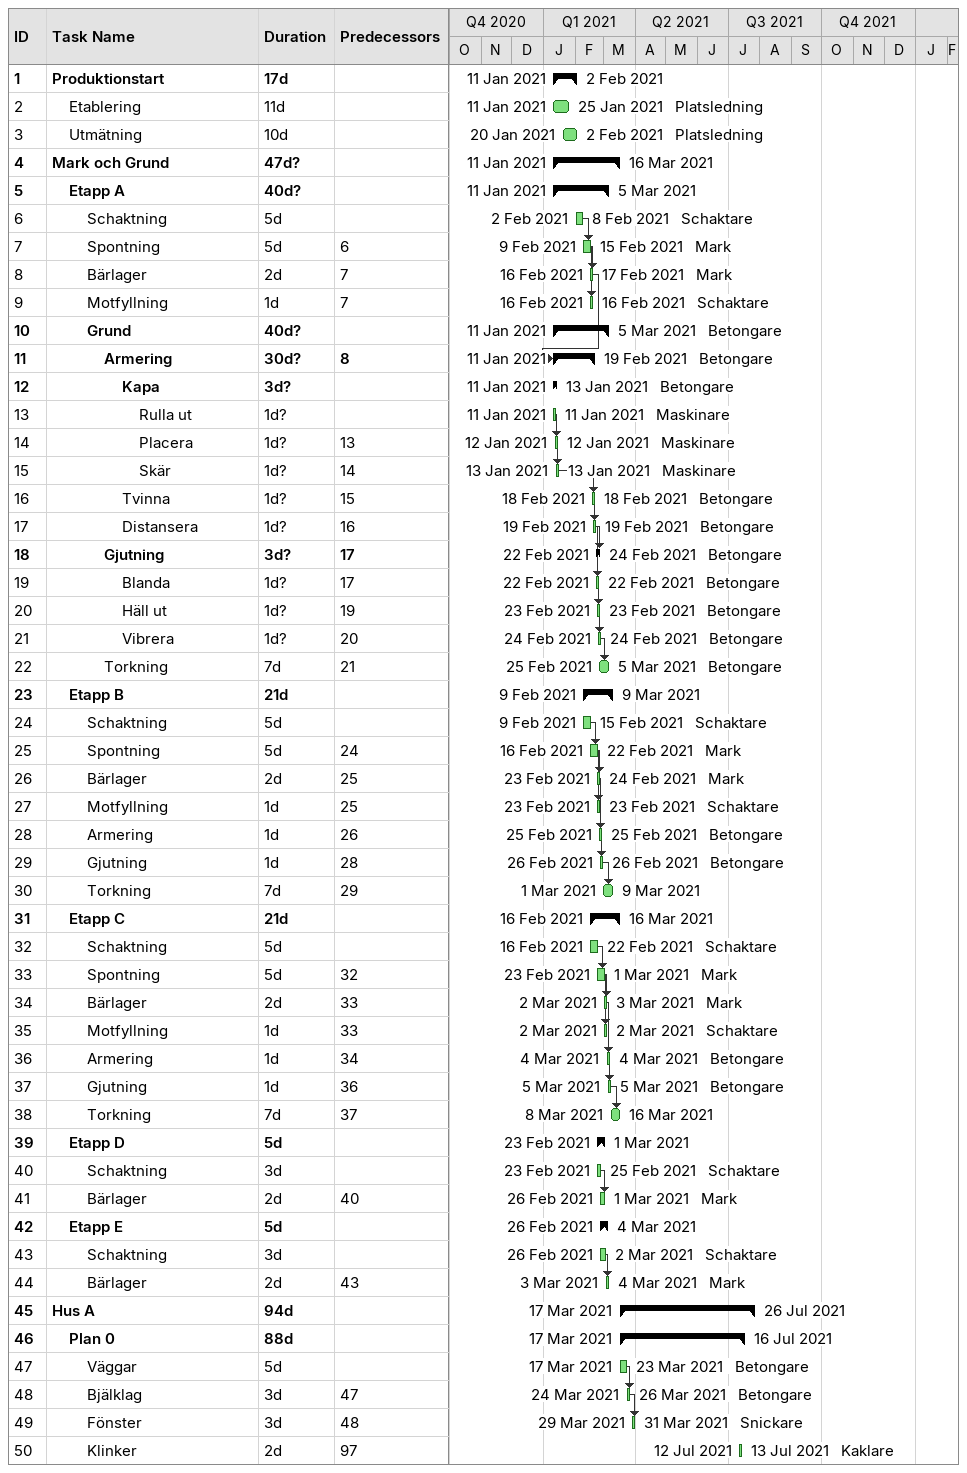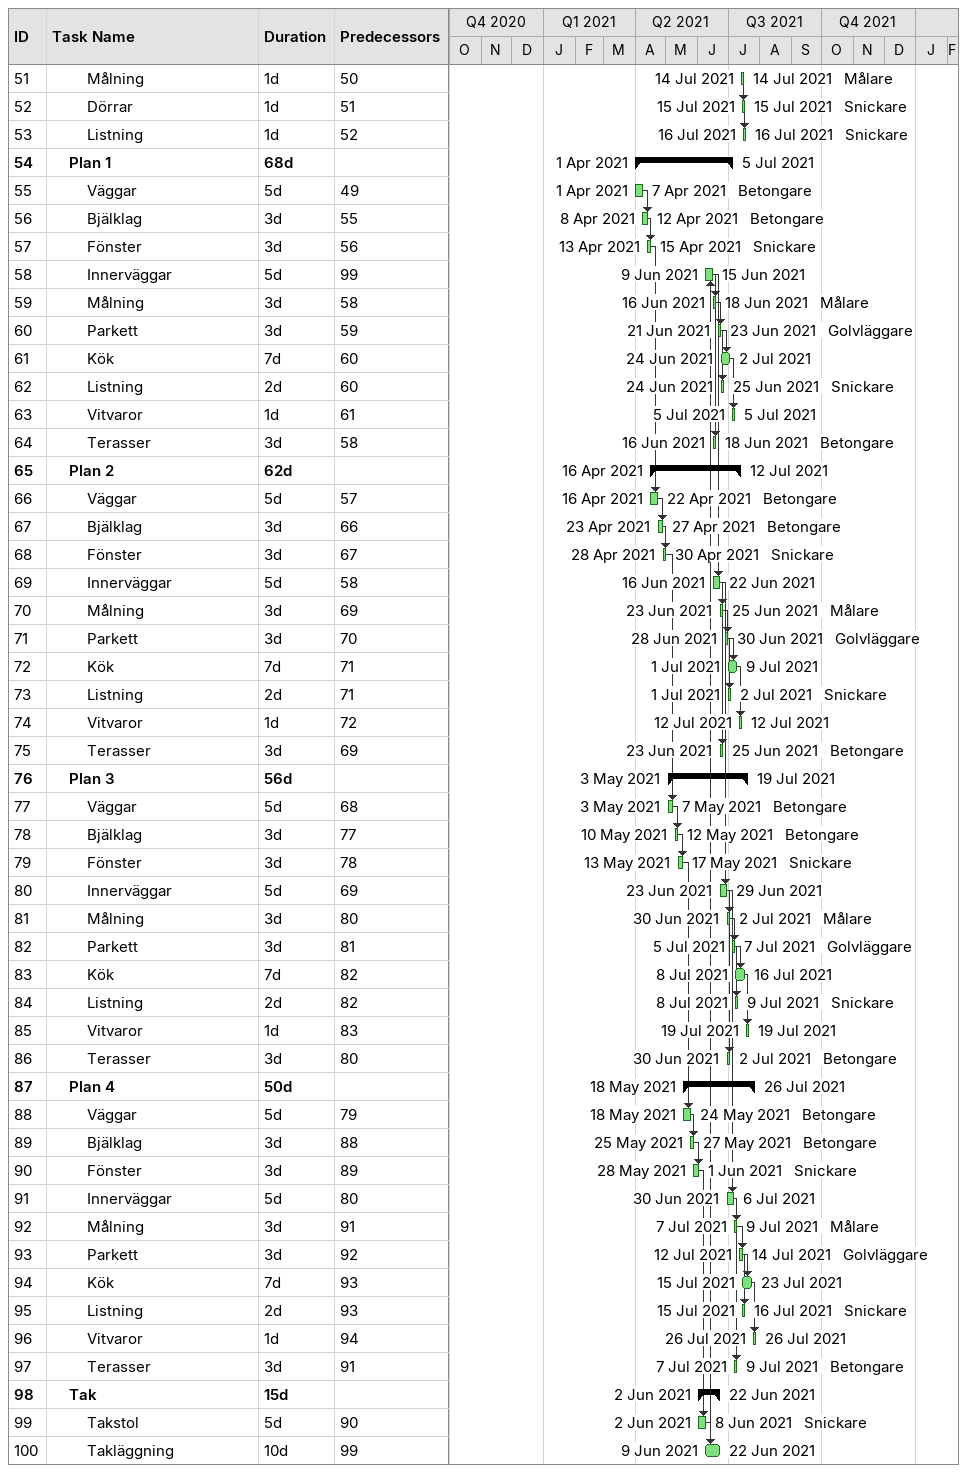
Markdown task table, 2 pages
| ID | Level | Task | Duration | Start | Finish | Predecessors | Resources |
|---|---|---|---|---|---|---|---|
| 1 | 1 | **Produktionstart** | 17d | 2021-01-11 | 2021-02-02 |  |  |
| 2 | 2 | Etablering | 11d | 2021-01-11 | 2021-01-25 |  | Platsledning |
| 3 | 2 | Utmätning | 10d | 2021-01-20 | 2021-02-02 |  | Platsledning |
| 4 | 1 | **Mark och Grund** | 47d? | 2021-01-11 | 2021-03-16 |  |  |
| 5 | 2 | **Etapp A** | 40d? | 2021-01-11 | 2021-03-05 |  |  |
| 6 | 3 | Schaktning | 5d | 2021-02-02 | 2021-02-08 |  | Schaktare |
| 7 | 3 | Spontning | 5d | 2021-02-09 | 2021-02-15 | 6 | Mark |
| 8 | 3 | Bärlager | 2d | 2021-02-16 | 2021-02-17 | 7 | Mark |
| 9 | 3 | Motfyllning | 1d | 2021-02-16 | 2021-02-16 | 7 | Schaktare |
| 10 | 3 | **Grund** | 40d? | 2021-01-11 | 2021-03-05 |  | Betongare |
| 11 | 4 | **Armering** | 30d? | 2021-01-11 | 2021-02-19 | 8 | Betongare |
| 12 | 5 | **Kapa** | 3d? | 2021-01-11 | 2021-01-13 |  | Betongare |
| 13 | 6 | Rulla ut | 1d? | 2021-01-11 | 2021-01-11 |  | Maskinare |
| 14 | 6 | Placera | 1d? | 2021-01-12 | 2021-01-12 | 13 | Maskinare |
| 15 | 6 | Skär | 1d? | 2021-01-13 | 2021-01-13 | 14 | Maskinare |
| 16 | 5 | Tvinna | 1d? | 2021-02-18 | 2021-02-18 | 15 | Betongare |
| 17 | 5 | Distansera | 1d? | 2021-02-19 | 2021-02-19 | 16 | Betongare |
| 18 | 4 | **Gjutning** | 3d? | 2021-02-22 | 2021-02-24 | 17 | Betongare |
| 19 | 5 | Blanda | 1d? | 2021-02-22 | 2021-02-22 | 17 | Betongare |
| 20 | 5 | Häll ut | 1d? | 2021-02-23 | 2021-02-23 | 19 | Betongare |
| 21 | 5 | Vibrera | 1d? | 2021-02-24 | 2021-02-24 | 20 | Betongare |
| 22 | 4 | Torkning | 7d | 2021-02-25 | 2021-03-05 | 21 | Betongare |
| 23 | 2 | **Etapp B** | 21d | 2021-02-09 | 2021-03-09 |  |  |
| 24 | 3 | Schaktning | 5d | 2021-02-09 | 2021-02-15 |  | Schaktare |
| 25 | 3 | Spontning | 5d | 2021-02-16 | 2021-02-22 | 24 | Mark |
| 26 | 3 | Bärlager | 2d | 2021-02-23 | 2021-02-24 | 25 | Mark |
| 27 | 3 | Motfyllning | 1d | 2021-02-23 | 2021-02-23 | 25 | Schaktare |
| 28 | 3 | Armering | 1d | 2021-02-25 | 2021-02-25 | 26 | Betongare |
| 29 | 3 | Gjutning | 1d | 2021-02-26 | 2021-02-26 | 28 | Betongare |
| 30 | 3 | Torkning | 7d | 2021-03-01 | 2021-03-09 | 29 |  |
| 31 | 2 | **Etapp C** | 21d | 2021-02-16 | 2021-03-16 |  |  |
| 32 | 3 | Schaktning | 5d | 2021-02-16 | 2021-02-22 |  | Schaktare |
| 33 | 3 | Spontning | 5d | 2021-02-23 | 2021-03-01 | 32 | Mark |
| 34 | 3 | Bärlager | 2d | 2021-03-02 | 2021-03-03 | 33 | Mark |
| 35 | 3 | Motfyllning | 1d | 2021-03-02 | 2021-03-02 | 33 | Schaktare |
| 36 | 3 | Armering | 1d | 2021-03-04 | 2021-03-04 | 34 | Betongare |
| 37 | 3 | Gjutning | 1d | 2021-03-05 | 2021-03-05 | 36 | Betongare |
| 38 | 3 | Torkning | 7d | 2021-03-08 | 2021-03-16 | 37 |  |
| 39 | 2 | **Etapp D** | 5d | 2021-02-23 | 2021-03-01 |  |  |
| 40 | 3 | Schaktning | 3d | 2021-02-23 | 2021-02-25 |  | Schaktare |
| 41 | 3 | Bärlager | 2d | 2021-02-26 | 2021-03-01 | 40 | Mark |
| 42 | 2 | **Etapp E** | 5d | 2021-02-26 | 2021-03-04 |  |  |
| 43 | 3 | Schaktning | 3d | 2021-02-26 | 2021-03-02 |  | Schaktare |
| 44 | 3 | Bärlager | 2d | 2021-03-03 | 2021-03-04 | 43 | Mark |
| 45 | 1 | **Hus A** | 94d | 2021-03-17 | 2021-07-26 |  |  |
| 46 | 2 | **Plan 0** | 88d | 2021-03-17 | 2021-07-16 |  |  |
| 47 | 3 | Väggar | 5d | 2021-03-17 | 2021-03-23 |  | Betongare |
| 48 | 3 | Bjälklag | 3d | 2021-03-24 | 2021-03-26 | 47 | Betongare |
| 49 | 3 | Fönster | 3d | 2021-03-29 | 2021-03-31 | 48 | Snickare |
| 50 | 3 | Klinker | 2d | 2021-07-12 | 2021-07-13 | 97 | Kaklare |
| 51 | 3 | Målning | 1d | 2021-07-14 | 2021-07-14 | 50 | Målare |
| 52 | 3 | Dörrar | 1d | 2021-07-15 | 2021-07-15 | 51 | Snickare |
| 53 | 3 | Listning | 1d | 2021-07-16 | 2021-07-16 | 52 | Snickare |
| 54 | 2 | **Plan 1** | 68d | 2021-04-01 | 2021-07-05 |  |  |
| 55 | 3 | Väggar | 5d | 2021-04-01 | 2021-04-07 | 49 | Betongare |
| 56 | 3 | Bjälklag | 3d | 2021-04-08 | 2021-04-12 | 55 | Betongare |
| 57 | 3 | Fönster | 3d | 2021-04-13 | 2021-04-15 | 56 | Snickare |
| 58 | 3 | Innerväggar | 5d | 2021-06-09 | 2021-06-15 | 99 |  |
| 59 | 3 | Målning | 3d | 2021-06-16 | 2021-06-18 | 58 | Målare |
| 60 | 3 | Parkett | 3d | 2021-06-21 | 2021-06-23 | 59 | Golvläggare |
| 61 | 3 | Kök | 7d | 2021-06-24 | 2021-07-02 | 60 |  |
| 62 | 3 | Listning | 2d | 2021-06-24 | 2021-06-25 | 60 | Snickare |
| 63 | 3 | Vitvaror | 1d | 2021-07-05 | 2021-07-05 | 61 |  |
| 64 | 3 | Terasser | 3d | 2021-06-16 | 2021-06-18 | 58 | Betongare |
| 65 | 2 | **Plan 2** | 62d | 2021-04-16 | 2021-07-12 |  |  |
| 66 | 3 | Väggar | 5d | 2021-04-16 | 2021-04-22 | 57 | Betongare |
| 67 | 3 | Bjälklag | 3d | 2021-04-23 | 2021-04-27 | 66 | Betongare |
| 68 | 3 | Fönster | 3d | 2021-04-28 | 2021-04-30 | 67 | Snickare |
| 69 | 3 | Innerväggar | 5d | 2021-06-16 | 2021-06-22 | 58 |  |
| 70 | 3 | Målning | 3d | 2021-06-23 | 2021-06-25 | 69 | Målare |
| 71 | 3 | Parkett | 3d | 2021-06-28 | 2021-06-30 | 70 | Golvläggare |
| 72 | 3 | Kök | 7d | 2021-07-01 | 2021-07-09 | 71 |  |
| 73 | 3 | Listning | 2d | 2021-07-01 | 2021-07-02 | 71 | Snickare |
| 74 | 3 | Vitvaror | 1d | 2021-07-12 | 2021-07-12 | 72 |  |
| 75 | 3 | Terasser | 3d | 2021-06-23 | 2021-06-25 | 69 | Betongare |
| 76 | 2 | **Plan 3** | 56d | 2021-05-03 | 2021-07-19 |  |  |
| 77 | 3 | Väggar | 5d | 2021-05-03 | 2021-05-07 | 68 | Betongare |
| 78 | 3 | Bjälklag | 3d | 2021-05-10 | 2021-05-12 | 77 | Betongare |
| 79 | 3 | Fönster | 3d | 2021-05-13 | 2021-05-17 | 78 | Snickare |
| 80 | 3 | Innerväggar | 5d | 2021-06-23 | 2021-06-29 | 69 |  |
| 81 | 3 | Målning | 3d | 2021-06-30 | 2021-07-02 | 80 | Målare |
| 82 | 3 | Parkett | 3d | 2021-07-05 | 2021-07-07 | 81 | Golvläggare |
| 83 | 3 | Kök | 7d | 2021-07-08 | 2021-07-16 | 82 |  |
| 84 | 3 | Listning | 2d | 2021-07-08 | 2021-07-09 | 82 | Snickare |
| 85 | 3 | Vitvaror | 1d | 2021-07-19 | 2021-07-19 | 83 |  |
| 86 | 3 | Terasser | 3d | 2021-06-30 | 2021-07-02 | 80 | Betongare |
| 87 | 2 | **Plan 4** | 50d | 2021-05-18 | 2021-07-26 |  |  |
| 88 | 3 | Väggar | 5d | 2021-05-18 | 2021-05-24 | 79 | Betongare |
| 89 | 3 | Bjälklag | 3d | 2021-05-25 | 2021-05-27 | 88 | Betongare |
| 90 | 3 | Fönster | 3d | 2021-05-28 | 2021-06-01 | 89 | Snickare |
| 91 | 3 | Innerväggar | 5d | 2021-06-30 | 2021-07-06 | 80 |  |
| 92 | 3 | Målning | 3d | 2021-07-07 | 2021-07-09 | 91 | Målare |
| 93 | 3 | Parkett | 3d | 2021-07-12 | 2021-07-14 | 92 | Golvläggare |
| 94 | 3 | Kök | 7d | 2021-07-15 | 2021-07-23 | 93 |  |
| 95 | 3 | Listning | 2d | 2021-07-15 | 2021-07-16 | 93 | Snickare |
| 96 | 3 | Vitvaror | 1d | 2021-07-26 | 2021-07-26 | 94 |  |
| 97 | 3 | Terasser | 3d | 2021-07-07 | 2021-07-09 | 91 | Betongare |
| 98 | 2 | **Tak** | 15d | 2021-06-02 | 2021-06-22 |  |  |
| 99 | 3 | Takstol | 5d | 2021-06-02 | 2021-06-08 | 90 | Snickare |
| 100 | 3 | Takläggning | 10d | 2021-06-09 | 2021-06-22 | 99 |  |
